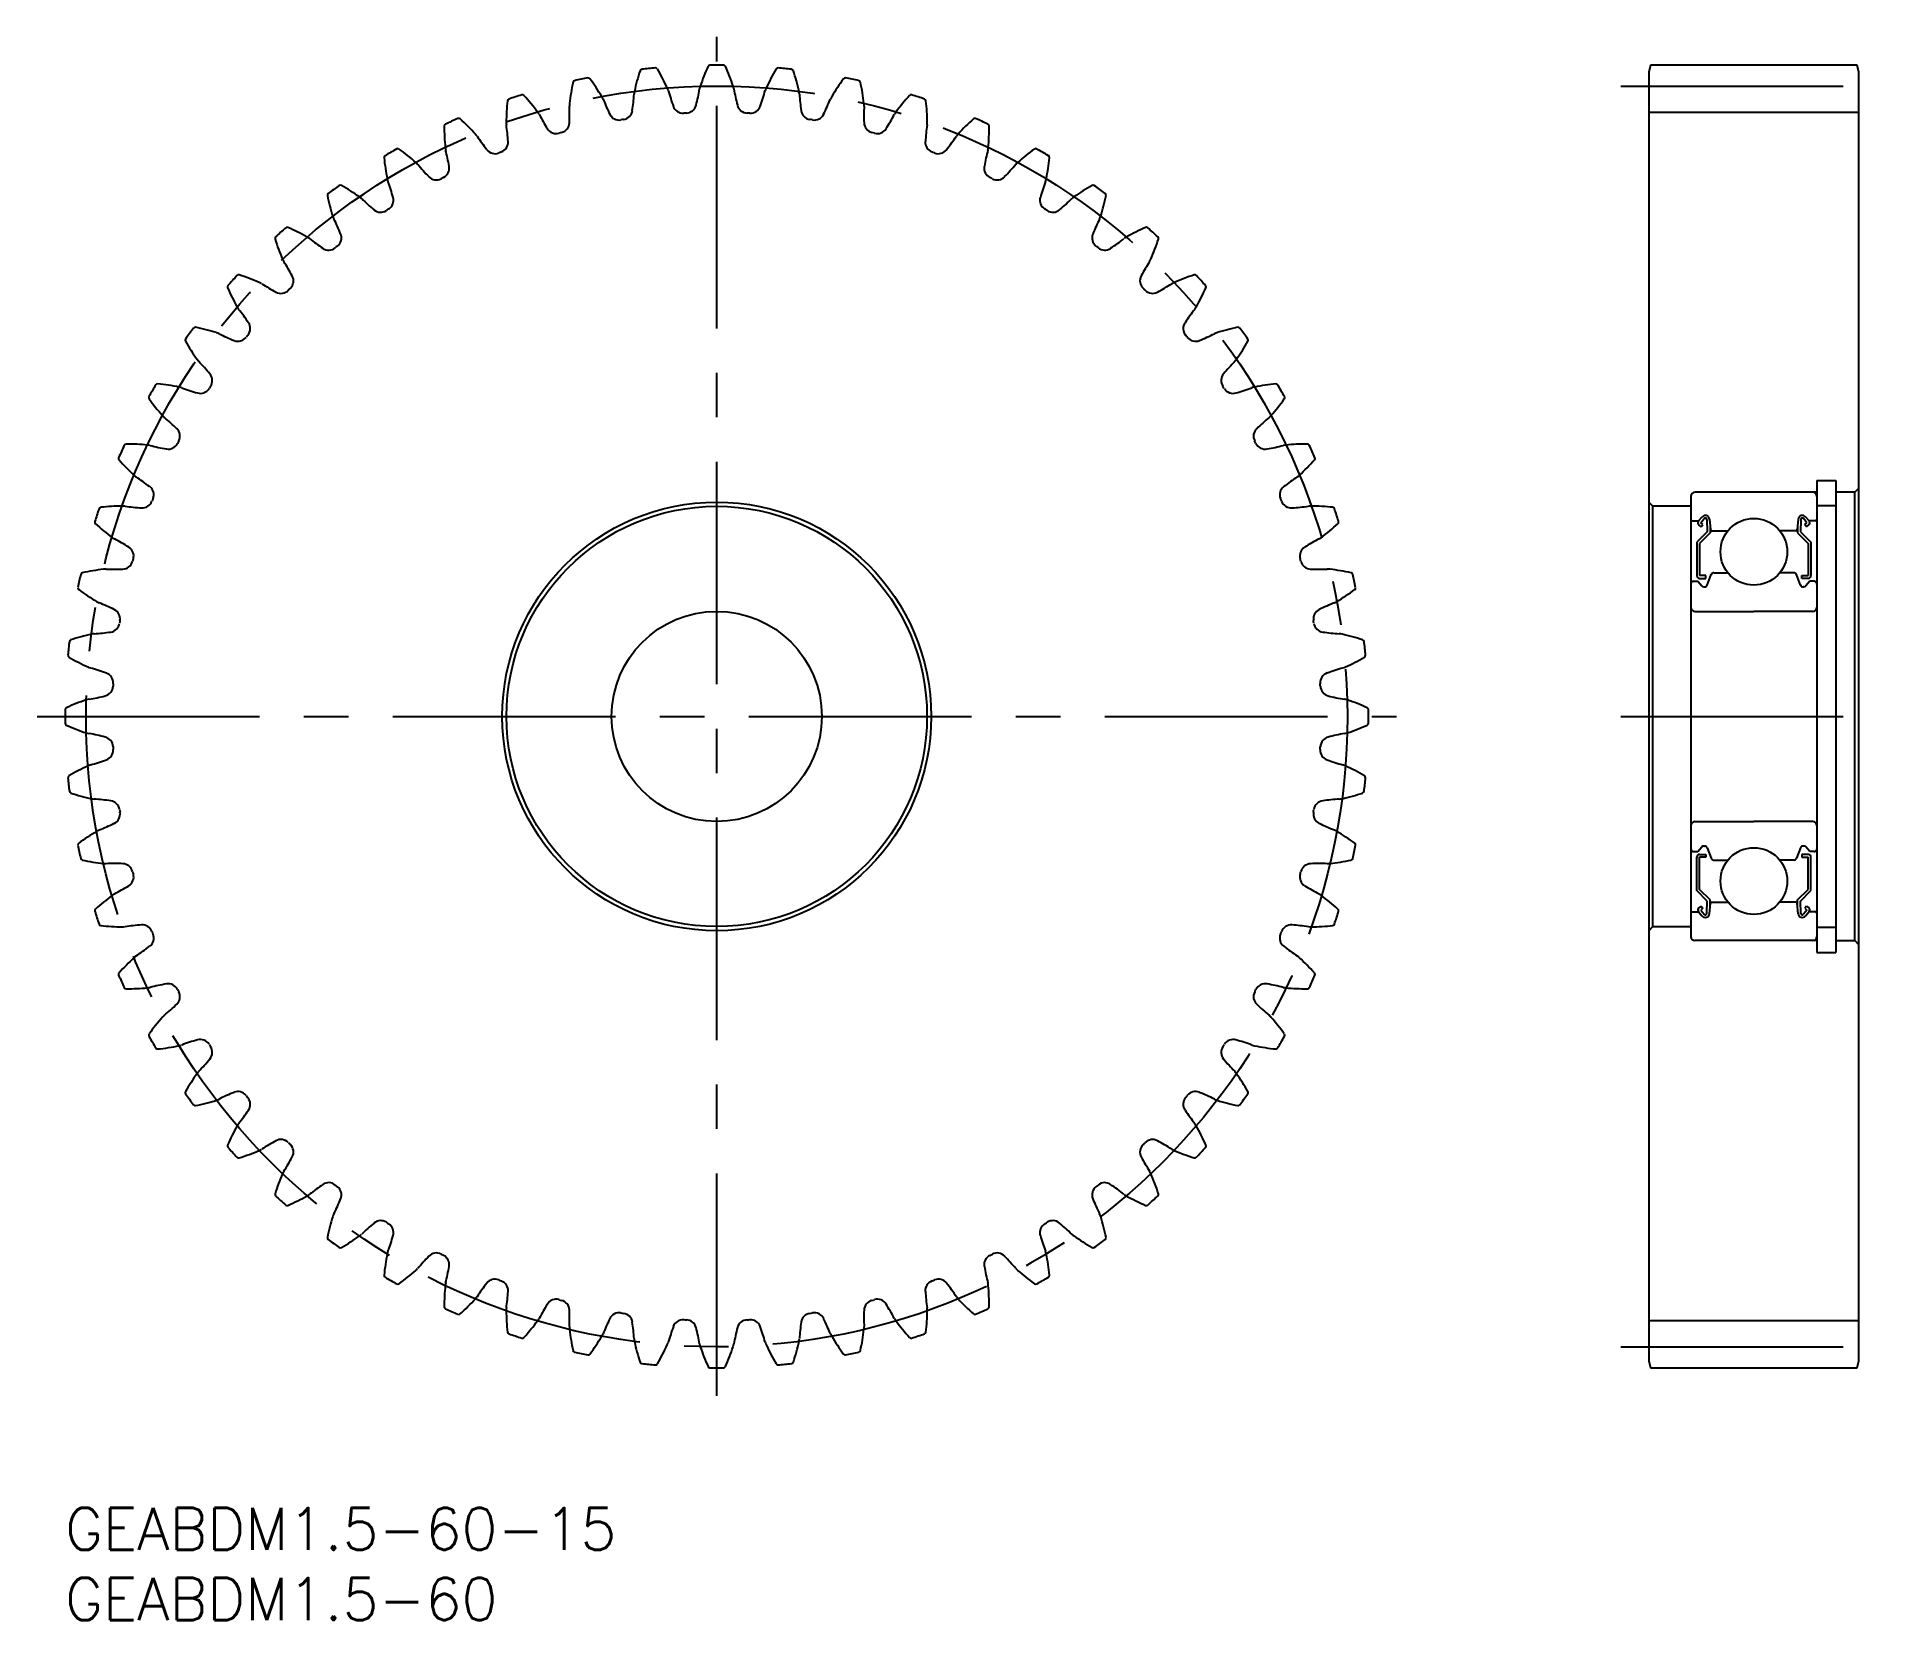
# Model space of a CAD drawing. Extents: x -2 to 130, y -8 to 105.
import ezdxf

# ---------------------------------------------------------------- set-up
doc = ezdxf.new("R2010")
doc.units = 0
doc.header["$LTSCALE"] = 0.5
doc.linetypes.add('CENTER', pattern=[50.8, 31.75, -6.35, 6.35, -6.35])
for name, color, linetype in [('MSM_CENTER', 1, 'CENTER'), ('MSM_CONTINUOUS', 7, 'CONTINUOUS'), ('MSM_PART_NUMBER', 7, 'CONTINUOUS')]:
    doc.layers.add(name, color=color, linetype=linetype)
doc.styles.get("Standard").update_dxf_attribs({"font": 'txt.shx', "height": 1, "bigfont": 'bigfont.shx'})

# ---------------------------------------------------------------- blocks, each defined once
blk = doc.blocks.new('*U3')
at = {"layer": 'MSM_PART_NUMBER'}
blk.add_text('GEABDM1.5-60', height=3, dxfattribs=at).set_placement((0, -8))
blk = doc.blocks.new('*U4')
at = {"layer": 'MSM_PART_NUMBER'}
blk.add_text('GEABDM1.5-60-15', height=3, dxfattribs=at).set_placement((0, -3))

msp = doc.modelspace()

# ---------------------------------------------------------------- linework, layer by layer
at = {"layer": 'MSM_CENTER'}
for p, q in [((46.5, 8), (46.5, 105)), ((111, 101.5), (130, 101.5)), ((-2, 56.5), (95, 56.5)), ((111, 56.5), (130, 56.5)), ((111, 11.5), (130, 11.5))]:
    msp.add_line(p, q, dxfattribs=at)
msp.add_circle((46.5, 56.5), 45, dxfattribs=at)
at = {"layer": 'MSM_CONTINUOUS'}
for p, q in [((113.13, 103), (113, 102.5)), ((127.87, 103), (113.13, 103)), ((128, 102.5), (127.87, 103)), ((113, 102.5), (113, 10.5)), ((128, 10.5), (128, 102.5)), ((113, 99.63), (128, 99.63)), ((125, 73.35), (125, 39.65)), ((125, 73.35), (126.35, 73.35)), ((126.35, 73.35), (126.35, 39.65)), ((128, 72.8), (127.7, 72.5)), ((113.3, 71.5), (113, 71.8)), ((116, 71.5), (113.3, 71.5)), ((113.3, 41.5), (113.3, 71.5)), ((116, 72.2), (116, 40.8)), ((120.5, 72.5), (116.3, 72.5)), ((125, 72.5), (120.5, 72.5)), ((125, 71.55), (126.35, 71.55)), ((127.7, 72.5), (126.35, 72.5)), ((127.7, 40.5), (127.7, 72.5)), ((116.1, 70.45), (116.56, 70.45)), ((116.56, 70.45), (116.81, 70.75)), ((116.74, 70.04), (116.58, 70.17)), ((116.71, 70.32), (116.96, 70.62)), ((116.87, 70.19), (116.71, 70.32)), ((116.74, 70.04), (116.87, 70.19)), ((117.14, 70.56), (117.18, 69.68)), ((117.34, 70.58), (117.4, 69.84)), ((117.38, 70.07), (117.38, 69.6)), ((123.66, 70.58), (123.6, 69.84)), ((123.62, 70.07), (123.62, 69.6)), ((123.86, 70.56), (123.82, 69.68)), ((124.29, 70.32), (124.04, 70.62)), ((124.13, 70.19), (124.29, 70.32)), ((124.26, 70.04), (124.13, 70.19)), ((124.44, 70.45), (124.19, 70.75)), ((124.26, 70.04), (124.42, 70.17)), ((124.9, 70.45), (124.44, 70.45)), ((117.18, 69.68), (116.43, 68.93)), ((116.43, 68.93), (116.43, 66.55)), ((117.38, 69.6), (116.63, 68.85)), ((116.63, 68.85), (116.63, 66.55)), ((117.5, 69.75), (118.65, 69.75)), ((123.5, 69.75), (122.35, 69.75)), ((123.62, 69.6), (124.37, 68.85)), ((123.82, 69.68), (124.57, 68.93)), ((124.37, 68.85), (124.37, 66.55)), ((124.57, 68.93), (124.57, 66.55)), ((116.2, 66.15), (116.5, 66.15)), ((116.5, 66.15), (116.78, 65.82)), ((117.08, 66.55), (116.63, 66.55)), ((116.63, 66.35), (117.08, 66.35)), ((117.08, 66.35), (117.08, 66.55)), ((117.18, 65.88), (117.45, 66.62)), ((117.64, 66.75), (118.65, 66.75)), ((123.36, 66.75), (122.35, 66.75)), ((123.82, 65.88), (123.55, 66.62)), ((123.92, 66.55), (124.37, 66.55)), ((123.92, 66.35), (123.92, 66.55)), ((124.37, 66.35), (123.92, 66.35)), ((124.5, 66.15), (124.22, 65.82)), ((124.8, 66.15), (124.5, 66.15)), ((116.93, 65.75), (116.99, 65.75)), ((124.07, 65.75), (124.01, 65.75)), ((116.3, 64), (120.5, 64)), ((124.7, 64), (120.5, 64)), ((116.3, 49), (120.5, 49)), ((117.57, 49), (117.57, 49)), ((118.55, 49), (118.55, 49)), ((124.7, 49), (120.5, 49)), ((116.2, 46.85), (116.5, 46.85)), ((116.43, 44.07), (116.43, 46.45)), ((116.5, 46.85), (116.78, 47.18)), ((116.63, 46.65), (117.08, 46.65)), ((116.63, 44.15), (116.63, 46.45)), ((117.08, 46.45), (116.63, 46.45)), ((116.93, 47.25), (116.99, 47.25)), ((117.08, 46.65), (117.08, 46.45)), ((117.18, 47.12), (117.45, 46.38)), ((117.64, 46.25), (118.65, 46.25)), ((123.36, 46.25), (122.35, 46.25)), ((123.82, 47.12), (123.55, 46.38)), ((123.92, 46.65), (123.92, 46.45)), ((124.37, 46.65), (123.92, 46.65)), ((123.92, 46.45), (124.37, 46.45)), ((124.07, 47.25), (124.01, 47.25)), ((124.5, 46.85), (124.22, 47.18)), ((124.37, 44.15), (124.37, 46.45)), ((124.8, 46.85), (124.5, 46.85)), ((124.57, 44.07), (124.57, 46.45)), ((117.18, 43.32), (116.43, 44.07)), ((117.38, 43.4), (116.63, 44.15)), ((123.62, 43.4), (124.37, 44.15)), ((123.82, 43.32), (124.57, 44.07)), ((116.1, 42.55), (116.56, 42.55)), ((116.56, 42.55), (116.81, 42.25)), ((116.74, 42.96), (116.58, 42.83)), ((116.87, 42.81), (116.71, 42.68)), ((116.71, 42.68), (116.96, 42.38)), ((116.74, 42.96), (116.87, 42.81)), ((117.14, 42.44), (117.18, 43.32)), ((117.34, 42.42), (117.4, 43.16)), ((117.38, 42.93), (117.38, 43.4)), ((117.5, 43.25), (118.65, 43.25)), ((123.5, 43.25), (122.35, 43.25)), ((123.66, 42.42), (123.6, 43.16)), ((123.62, 42.93), (123.62, 43.4)), ((123.86, 42.44), (123.82, 43.32)), ((124.29, 42.68), (124.04, 42.38)), ((124.26, 42.96), (124.13, 42.81)), ((124.13, 42.81), (124.29, 42.68)), ((124.44, 42.55), (124.19, 42.25)), ((124.26, 42.96), (124.42, 42.83)), ((124.9, 42.55), (124.44, 42.55)), ((113, 41.2), (113.3, 41.5)), ((113.3, 41.5), (116, 41.5)), ((125, 41.45), (126.35, 41.45)), ((125, 40.5), (116.3, 40.5)), ((125, 40.5), (120.5, 40.5)), ((125, 39.65), (126.35, 39.65)), ((126.35, 40.5), (127.7, 40.5)), ((127.7, 40.5), (128, 40.2)), ((113, 13.37), (128, 13.37)), ((113, 10.5), (113.13, 10)), ((113.13, 10), (127.87, 10)), ((127.87, 10), (128, 10.5))]:
    msp.add_line(p, q, dxfattribs=at)
for centre, radius in [((46.5, 56.5), 15.3), ((46.5, 56.5), 15), ((120.5, 68.25), 2.38), ((46.5, 56.5), 7.5), ((120.5, 44.75), 2.38)]:
    msp.add_circle(centre, radius, dxfattribs=at)
for centre, radius, start, end in [((46.02, 102.85), 0.15, 90.5961, 155.6513), ((46.5, 56.5), 46.5, 89.4039, 90.5961), ((46.98, 102.85), 0.15, 24.3486, 89.4039), ((50.9, 98.56), 15, 167.6513, 173.5), ((36.39, 101.73), 0.15, 102.5961, 167.6513), ((46.5, 56.5), 46.5, 101.4039, 102.5961), ((37.34, 101.93), 0.15, 36.3487, 101.4036), ((25.37, 93.13), 15, 30.5, 36.3487), ((55.27, 97.87), 15, 161.6513, 167.5), ((41.18, 102.54), 0.15, 96.5961, 161.6513), ((46.5, 56.5), 46.5, 95.4039, 96.5961), ((42.13, 102.64), 0.15, 30.3487, 95.4039), ((29.32, 95.14), 15, 24.5, 30.3487), ((59.55, 96.73), 15, 155.6513, 161.5), ((33.45, 96.73), 15, 18.5, 24.3487), ((63.68, 95.14), 15, 149.6513, 155.5), ((50.87, 102.64), 0.15, 84.5961, 149.6513), ((46.5, 56.5), 46.5, 83.4039, 84.5961), ((51.82, 102.54), 0.15, 18.3486, 83.4039), ((37.73, 97.87), 15, 12.5, 18.3487), ((67.63, 93.13), 15, 143.6513, 149.5), ((55.66, 101.93), 0.15, 78.5961, 143.6513), ((46.5, 56.5), 46.5, 77.4039, 78.5961), ((56.61, 101.73), 0.15, 12.3486, 77.4041), ((42.1, 98.56), 15, 6.5, 12.3487), ((46.48, 98.79), 15, 173.6513, 179.5), ((31.72, 100.43), 0.15, 108.5961, 173.6513), ((46.5, 56.5), 46.5, 107.4039, 108.5961), ((32.64, 100.73), 0.15, 42.3487, 107.4036), ((21.66, 90.72), 15, 36.5, 42.3487), ((37.23, 100.12), 1.24, 21.3349, 30.5001), ((50.81, 105.42), 13.33, 201.3347, 206.4247), ((27.29, 101.69), 13.33, 351.5753, 356.6653), ((41.84, 100.85), 1.24, 167.4999, 176.6651), ((41.84, 100.85), 1.24, 15.3349, 24.5001), ((55.9, 104.7), 13.33, 195.3347, 200.4247), ((32.12, 103.45), 13.33, 345.5753, 350.6653), ((46.5, 101.09), 1.24, 161.4999, 170.6651), ((46.5, 101.09), 1.24, 9.3349, 18.5001), ((60.88, 103.45), 13.33, 189.3347, 194.4247), ((37.1, 104.7), 13.33, 339.5753, 344.6653), ((51.16, 100.85), 1.24, 155.4999, 164.6651), ((51.16, 100.85), 1.24, 3.3349, 12.5001), ((65.71, 101.69), 13.33, 183.3347, 188.4247), ((42.19, 105.42), 13.33, 333.5753, 338.6653), ((55.77, 100.12), 1.24, 149.4999, 158.6651), ((71.34, 90.72), 15, 137.6513, 143.5), ((60.36, 100.73), 0.15, 72.5961, 137.6513), ((46.5, 56.5), 46.5, 71.4039, 72.5961), ((61.28, 100.43), 0.15, 6.3486, 71.4039), ((46.52, 98.79), 15, 0.5, 6.3487), ((46.5, 56.5), 46.5, 113.4039, 114.5961), ((28.09, 99.04), 0.15, 48.3487, 113.4036), ((18.22, 87.94), 15, 42.5, 48.3487), ((32.72, 98.91), 1.24, 27.3349, 36.5001), ((45.67, 105.6), 13.33, 207.3347, 212.4247), ((37.23, 100.12), 1.24, 173.4999, 182.6651), ((22.67, 99.44), 13.33, 357.5753, 2.6653), ((39.54, 99.82), 0.75, 206.4247, 279.1314), ((46.5, 56.5), 43.13, 98.8687, 99.1313), ((39.74, 99.85), 0.75, 278.8687, 351.5753), ((44.1, 100.31), 0.75, 200.4247, 273.1314), ((46.5, 56.5), 43.12, 92.8687, 93.1313), ((44.3, 100.32), 0.75, 272.8687, 345.5753), ((48.7, 100.32), 0.75, 194.4247, 267.1313), ((46.5, 56.5), 43.12, 86.8687, 87.1313), ((48.9, 100.31), 0.75, 266.8687, 339.5753), ((53.26, 99.85), 0.75, 188.4247, 261.1313), ((46.5, 56.5), 43.13, 80.8687, 81.1313), ((53.46, 99.82), 0.75, 260.8687, 333.5753), ((70.33, 99.44), 13.33, 177.3347, 182.4247), ((55.77, 100.12), 1.24, 357.3349, 6.5001), ((47.33, 105.6), 13.33, 327.5753, 332.6653), ((60.28, 98.91), 1.24, 143.4999, 152.6651), ((74.78, 87.94), 15, 131.6513, 137.5), ((64.91, 99.04), 0.15, 66.5961, 131.6513), ((46.5, 56.5), 46.5, 65.4039, 66.5961), ((27.21, 98.64), 0.15, 114.5961, 179.6513), ((42.06, 98.55), 15, 179.6513, 185.5), ((28.36, 97.24), 1.24, 33.3349, 42.5001), ((40.54, 105.25), 13.33, 213.3347, 218.4247), ((32.72, 98.91), 1.24, 179.4999, 188.6651), ((18.31, 96.71), 13.33, 3.5753, 8.6653), ((35.05, 98.85), 0.75, 212.4247, 285.1314), ((46.5, 56.5), 43.13, 104.8687, 105.1313), ((35.24, 98.91), 0.75, 284.8687, 357.5753), ((57.76, 98.91), 0.75, 182.4247, 255.1313), ((46.5, 56.5), 43.13, 74.8687, 75.1313), ((57.95, 98.85), 0.75, 254.8687, 327.5753), ((74.69, 96.71), 13.33, 171.3347, 176.4247), ((60.28, 98.91), 1.24, 351.3349, 0.5001), ((52.46, 105.25), 13.33, 321.5753, 326.6653), ((64.64, 97.24), 1.24, 137.4999, 146.6651), ((65.79, 98.64), 0.15, 0.3486, 65.4039), ((50.94, 98.55), 15, 354.5, 0.3487), ((22.91, 96.4), 0.15, 120.5961, 185.6513), ((37.69, 97.86), 15, 185.6513, 191.5), ((46.5, 56.5), 46.5, 119.4039, 120.5961), ((23.74, 96.88), 0.15, 54.3487, 119.4036), ((15.09, 84.81), 15, 48.5, 54.3487), ((28.36, 97.24), 1.24, 185.4999, 194.6651), ((14.26, 93.55), 13.33, 9.5753, 14.6653), ((30.68, 97.42), 0.75, 218.4247, 291.1314), ((46.5, 56.5), 43.12, 110.8687, 111.1313), ((30.87, 97.5), 0.75, 290.8687, 3.5753), ((62.13, 97.5), 0.75, 176.4247, 249.1313), ((46.5, 56.5), 43.12, 68.8687, 69.1313), ((62.32, 97.42), 0.75, 248.8687, 321.5753), ((78.74, 93.55), 13.33, 165.3347, 170.4247), ((64.64, 97.24), 1.24, 345.3349, 354.5001), ((77.91, 84.81), 15, 125.6513, 131.5), ((69.26, 96.88), 0.15, 60.5961, 125.6513), ((46.5, 56.5), 46.5, 59.4039, 60.5961), ((55.31, 97.86), 15, 348.5, 354.3487), ((70.09, 96.4), 0.15, 354.3486, 59.4039), ((24.2, 95.12), 1.24, 39.3349, 48.5001), ((35.48, 104.36), 13.33, 219.3347, 224.4247), ((26.67, 95.64), 0.75, 296.8687, 9.5753), ((66.33, 95.64), 0.75, 170.4247, 243.1313), ((57.52, 104.36), 13.33, 315.5753, 320.6653), ((68.8, 95.12), 1.24, 131.4999, 140.6651), ((18.87, 93.71), 0.15, 126.5961, 191.6513), ((46.5, 56.5), 46.5, 125.4039, 126.5961), ((19.65, 94.28), 0.15, 60.3487, 125.4039), ((12.3, 81.37), 15, 54.5, 60.3487), ((24.2, 95.12), 1.24, 191.4999, 200.6651), ((10.57, 89.97), 13.33, 15.5753, 20.6653), ((26.49, 95.55), 0.75, 224.4247, 297.1314), ((46.5, 56.5), 43.13, 116.8687, 117.1313), ((46.5, 56.5), 43.12, 62.8687, 63.1313), ((66.51, 95.55), 0.75, 242.8687, 315.5753), ((82.43, 89.97), 13.33, 159.3347, 164.4247), ((68.8, 95.12), 1.24, 339.3349, 348.5001), ((80.7, 81.37), 15, 119.6513, 125.5), ((73.35, 94.28), 0.15, 54.5961, 119.6513), ((46.5, 56.5), 46.5, 53.4039, 54.5961), ((74.13, 93.71), 0.15, 348.3486, 53.4039), ((33.41, 96.71), 15, 191.6513, 197.5), ((20.29, 92.57), 1.24, 45.3349, 54.5001), ((30.54, 102.94), 13.33, 225.3347, 230.4247), ((22.52, 93.24), 0.75, 230.4247, 303.1313), ((46.5, 56.5), 43.13, 122.8687, 123.1313), ((22.69, 93.35), 0.75, 302.8687, 15.5753), ((70.31, 93.35), 0.75, 164.4247, 237.1313), ((46.5, 56.5), 43.13, 56.8687, 57.1313), ((70.48, 93.24), 0.75, 236.8687, 309.5753), ((62.46, 102.94), 13.33, 309.5753, 314.6653), ((72.71, 92.57), 1.24, 125.4999, 134.6651), ((59.59, 96.71), 15, 342.5, 348.3487), ((46.5, 56.5), 46.5, 131.4039, 132.5961), ((15.85, 91.27), 0.15, 66.3487, 131.4039), ((9.89, 77.66), 15, 60.5, 66.3487), ((20.29, 92.57), 1.24, 197.4999, 206.6651), ((7.27, 86.03), 13.33, 21.5753, 26.6653), ((85.73, 86.03), 13.33, 153.3347, 158.4247), ((72.71, 92.57), 1.24, 333.3349, 342.5001), ((83.11, 77.66), 15, 113.6513, 119.5), ((77.15, 91.27), 0.15, 48.5961, 113.6513), ((46.5, 56.5), 46.5, 47.4039, 48.5961), ((15.13, 90.62), 0.15, 132.5961, 197.6513), ((29.28, 95.12), 15, 197.6513, 203.5), ((16.66, 89.64), 1.24, 51.3349, 60.5001), ((25.77, 101.02), 13.33, 231.3347, 236.4247), ((18.81, 90.53), 0.75, 236.4247, 309.1313), ((46.5, 56.5), 43.13, 128.8687, 129.1313), ((18.97, 90.66), 0.75, 308.8687, 21.5753), ((74.03, 90.66), 0.75, 158.4247, 231.1313), ((46.5, 56.5), 43.13, 50.8687, 51.1313), ((74.19, 90.53), 0.75, 230.8687, 303.5753), ((67.23, 101.02), 13.33, 303.5753, 308.6653), ((76.34, 89.64), 1.24, 119.4999, 128.6651), ((63.72, 95.12), 15, 336.5, 342.3487), ((77.87, 90.62), 0.15, 342.3486, 47.4039), ((16.66, 89.64), 1.24, 203.4999, 212.6651), ((4.39, 81.77), 13.33, 27.5753, 32.6653), ((88.61, 81.77), 13.33, 147.3347, 152.4247), ((76.34, 89.64), 1.24, 327.3349, 336.5001), ((11.73, 87.15), 0.15, 138.5961, 203.6513), ((46.5, 56.5), 46.5, 137.4039, 138.5961), ((12.38, 87.87), 0.15, 72.3487, 137.4039), ((7.88, 73.72), 15, 66.5, 72.3487), ((13.36, 86.34), 1.24, 57.3349, 66.5001), ((21.23, 98.61), 13.33, 237.3347, 242.4247), ((15.55, 87.6), 0.75, 314.8687, 27.5753), ((77.45, 87.6), 0.75, 152.4247, 225.1313), ((71.77, 98.61), 13.33, 297.5753, 302.6653), ((79.64, 86.34), 1.24, 113.4999, 122.6651), ((85.12, 73.72), 15, 107.6513, 113.5), ((80.62, 87.87), 0.15, 42.5961, 107.6513), ((46.5, 56.5), 46.5, 41.4039, 42.5961), ((81.27, 87.15), 0.15, 336.3486, 41.4039), ((25.34, 93.11), 15, 203.6513, 209.5), ((15.4, 87.45), 0.75, 242.4247, 315.1313), ((46.5, 56.5), 43.13, 134.8687, 135.1313), ((46.5, 56.5), 43.13, 44.8687, 45.1313), ((77.6, 87.45), 0.75, 224.8687, 297.5753), ((67.66, 93.11), 15, 330.5, 336.3487), ((13.36, 86.34), 1.24, 209.4999, 218.6651), ((1.98, 77.23), 13.33, 33.5753, 38.6653), ((12.47, 84.19), 0.75, 320.8687, 33.5753), ((80.53, 84.19), 0.75, 146.4247, 219.1313), ((91.02, 77.23), 13.33, 141.3347, 146.4247), ((79.64, 86.34), 1.24, 321.3349, 330.5001), ((8.72, 83.35), 0.15, 144.5961, 209.6513), ((21.63, 90.7), 15, 209.6513, 215.5), ((46.5, 56.5), 46.5, 143.4039, 144.5961), ((9.29, 84.13), 0.15, 78.3487, 143.4039), ((6.29, 69.59), 15, 72.5, 78.3487), ((10.43, 82.71), 1.24, 63.3349, 72.5001), ((16.97, 95.73), 13.33, 243.3347, 248.4247), ((12.34, 84.03), 0.75, 248.4247, 321.1313), ((46.5, 56.5), 43.13, 140.8687, 141.1313), ((46.5, 56.5), 43.13, 38.8687, 39.1313), ((80.66, 84.03), 0.75, 218.8687, 291.5753), ((76.03, 95.73), 13.33, 291.5753, 296.6653), ((82.57, 82.71), 1.24, 107.4999, 116.6651), ((86.71, 69.59), 15, 101.6513, 107.5), ((71.37, 90.7), 15, 324.5, 330.3487), ((83.71, 84.13), 0.15, 36.5961, 101.6513), ((46.5, 56.5), 46.5, 35.4039, 36.5961), ((84.28, 83.35), 0.15, 330.3486, 35.4039), ((10.43, 82.71), 1.24, 215.4999, 224.6651), ((82.57, 82.71), 1.24, 315.3349, 324.5001), ((0.06, 72.46), 13.33, 39.5753, 44.6653), ((9.76, 80.48), 0.75, 326.8687, 39.5753), ((83.24, 80.48), 0.75, 140.4247, 213.1313), ((92.94, 72.46), 13.33, 135.3347, 140.4247), ((6.12, 79.26), 0.15, 150.5961, 215.6513), ((46.5, 56.5), 46.5, 149.4039, 150.5961), ((6.6, 80.09), 0.15, 84.3487, 149.4039), ((5.14, 65.31), 15, 78.5, 84.3487), ((7.88, 78.8), 1.24, 69.3349, 78.5001), ((13.03, 92.43), 13.33, 249.3347, 254.4247), ((9.65, 80.31), 0.75, 254.4247, 327.1313), ((46.5, 56.5), 43.13, 146.8687, 147.1313), ((46.5, 56.5), 43.12, 32.8687, 33.1313), ((83.35, 80.31), 0.75, 212.8687, 285.5753), ((79.97, 92.43), 13.33, 285.5753, 290.6653), ((85.12, 78.8), 1.24, 101.4999, 110.6651), ((87.86, 65.31), 15, 95.6513, 101.5), ((86.4, 80.09), 0.15, 30.5961, 95.6513), ((46.5, 56.5), 46.5, 29.4039, 30.5961), ((86.88, 79.26), 0.15, 324.3486, 29.4039), ((18.19, 87.91), 15, 215.6513, 221.5), ((7.88, 78.8), 1.24, 221.4999, 230.6651), ((85.12, 78.8), 1.24, 309.3349, 318.5001), ((74.81, 87.91), 15, 318.5, 324.3487), ((-1.36, 67.52), 13.33, 45.5753, 50.6653), ((7.45, 76.51), 0.75, 332.8687, 45.5753), ((85.55, 76.51), 0.75, 134.4247, 207.1313), ((94.36, 67.52), 13.33, 129.3347, 134.4247), ((46.5, 56.5), 46.5, 155.4039, 156.5961), ((4.36, 75.79), 0.15, 90.3487, 155.4039), ((4.45, 60.94), 15, 84.5, 90.3487), ((5.76, 74.64), 1.24, 75.3349, 84.5001), ((9.45, 88.74), 13.33, 255.3347, 260.4247), ((7.36, 76.33), 0.75, 260.4247, 333.1313), ((46.5, 56.5), 43.12, 152.8687, 153.1313), ((46.5, 56.5), 43.12, 26.8687, 27.1313), ((85.64, 76.33), 0.75, 206.8687, 279.5753), ((83.55, 88.74), 13.33, 279.5753, 284.6653), ((87.24, 74.64), 1.24, 95.4999, 104.6651), ((88.55, 60.94), 15, 89.6513, 95.5), ((88.64, 75.79), 0.15, 24.5961, 89.6513), ((46.5, 56.5), 46.5, 23.4039, 24.5961), ((3.96, 74.91), 0.15, 156.5961, 221.6513), ((15.06, 84.78), 15, 221.6513, 227.5), ((77.94, 84.78), 15, 312.5, 318.3487), ((89.04, 74.91), 0.15, 318.3486, 23.4039), ((5.76, 74.64), 1.24, 227.4999, 236.6651), ((-2.25, 62.46), 13.33, 51.5753, 56.6653), ((5.58, 72.32), 0.75, 338.8687, 51.5753), ((87.42, 72.32), 0.75, 128.4247, 201.1313), ((95.25, 62.46), 13.33, 123.3347, 128.4247), ((87.24, 74.64), 1.24, 303.3349, 312.5001), ((46.5, 56.5), 46.5, 161.4039, 162.5961), ((2.57, 71.28), 0.15, 96.3487, 161.4039), ((4.21, 56.52), 15, 90.5, 96.3487), ((4.09, 70.28), 1.24, 81.3349, 90.5001), ((6.29, 84.69), 13.33, 261.3347, 266.4247), ((5.5, 72.13), 0.75, 266.4247, 339.1313), ((46.5, 56.5), 43.12, 158.8687, 159.1313), ((46.5, 56.5), 43.13, 20.8687, 21.1313), ((87.5, 72.13), 0.75, 200.8687, 273.5753), ((86.71, 84.69), 13.33, 273.5753, 278.6653), ((88.91, 70.28), 1.24, 89.4999, 98.6651), ((88.79, 56.52), 15, 83.6513, 89.5), ((90.43, 71.28), 0.15, 18.5961, 83.6513), ((46.5, 56.5), 46.5, 17.4039, 18.5961), ((116.3, 72.2), 0.3, 90, 180), ((124.7, 72.2), 0.3, 0, 90), ((2.27, 70.36), 0.15, 162.5961, 227.6513), ((12.28, 81.34), 15, 227.6513, 233.5), ((80.72, 81.34), 15, 306.5, 312.3487), ((90.73, 70.36), 0.15, 312.3486, 17.4039), ((116.1, 70.55), 0.1, 180, 270), ((116.71, 70.32), 0.2, 140.0002, 230.0848), ((117.04, 70.55), 0.3, 4.9968, 140.0002), ((117.04, 70.56), 0.1, 2.8198, 140.0033), ((123.96, 70.55), 0.3, 39.9998, 175.0032), ((123.96, 70.56), 0.1, 39.9967, 177.1802), ((124.29, 70.32), 0.2, 309.9152, 39.9998), ((124.9, 70.55), 0.1, 270, 0), ((4.09, 70.28), 1.24, 233.4999, 242.6651), ((-2.6, 57.33), 13.33, 57.5753, 62.6653), ((95.6, 57.33), 13.33, 117.3347, 122.4247), ((88.91, 70.28), 1.24, 297.3349, 306.5001), ((117.5, 69.85), 0.1, 184.9968, 269.9995), ((123.5, 69.85), 0.1, 270.0005, 355.0032), ((4.09, 67.76), 0.75, 272.4247, 345.1313), ((4.15, 67.95), 0.75, 344.8687, 57.5753), ((46.5, 56.5), 43.13, 164.8687, 165.1313), ((88.85, 67.95), 0.75, 122.4247, 195.1313), ((46.5, 56.5), 43.13, 14.8687, 15.1313), ((88.91, 67.76), 0.75, 194.8687, 267.5753), ((46.5, 56.5), 46.5, 167.4039, 168.5961), ((1.27, 66.61), 0.15, 102.3487, 167.4039), ((4.44, 52.1), 15, 96.5, 102.3487), ((2.88, 65.77), 1.24, 87.3349, 96.5001), ((3.56, 80.33), 13.33, 267.3347, 272.4247), ((89.44, 80.33), 13.33, 267.5753, 272.6653), ((90.12, 65.77), 1.24, 83.4999, 92.6651), ((88.56, 52.1), 15, 77.6513, 83.5), ((91.73, 66.61), 0.15, 12.5961, 77.6513), ((46.5, 56.5), 46.5, 11.4039, 12.5961), ((116.2, 65.95), 0.2, 90, 180), ((116.63, 66.55), 0.2, 180, 270), ((117.64, 66.55), 0.2, 90, 159.9919), ((123.36, 66.55), 0.2, 20.0081, 90), ((124.37, 66.55), 0.2, 270, 0), ((124.8, 65.95), 0.2, 0, 90), ((1.07, 65.66), 0.15, 168.5961, 233.6513), ((9.87, 77.63), 15, 233.6513, 239.5), ((2.88, 65.77), 1.24, 239.4999, 248.6651), ((90.12, 65.77), 1.24, 291.3349, 300.5001), ((83.13, 77.63), 15, 300.5, 306.3487), ((91.93, 65.66), 0.15, 306.3486, 11.4036), ((116.93, 65.95), 0.2, 219.9962, 270), ((116.99, 65.95), 0.2, 270, 339.9919), ((124.01, 65.95), 0.2, 200.0081, 270), ((124.07, 65.95), 0.2, 270, 320.0038), ((-2.42, 52.19), 13.33, 63.5753, 68.6653), ((3.18, 63.46), 0.75, 350.8687, 63.5753), ((89.82, 63.46), 0.75, 116.4247, 189.1313), ((95.42, 52.19), 13.33, 111.3347, 116.4247), ((116.3, 64.3), 0.3, 180, 270), ((124.7, 64.3), 0.3, 270, 0), ((5.13, 47.73), 15, 102.5, 108.3487), ((2.15, 61.16), 1.24, 93.3349, 102.5001), ((1.31, 75.71), 13.33, 273.3347, 278.4247), ((3.15, 63.26), 0.75, 278.4247, 351.1313), ((46.5, 56.5), 43.13, 170.8687, 171.1313), ((46.5, 56.5), 43.12, 8.8687, 9.1313), ((89.85, 63.26), 0.75, 188.8687, 261.5753), ((91.69, 75.71), 13.33, 261.5753, 266.6653), ((90.85, 61.16), 1.24, 77.4999, 86.6651), ((87.87, 47.73), 15, 71.6513, 77.5), ((46.5, 56.5), 46.5, 173.4039, 174.5961), ((0.36, 60.87), 0.15, 174.5961, 239.6513), ((7.86, 73.68), 15, 239.6513, 245.5), ((0.46, 61.82), 0.15, 108.3487, 173.4039), ((85.14, 73.68), 15, 294.5, 300.3487), ((92.54, 61.82), 0.15, 6.5961, 71.6513), ((46.5, 56.5), 46.5, 5.4039, 6.5961), ((92.64, 60.87), 0.15, 300.3486, 5.4039), ((2.15, 61.16), 1.24, 245.4999, 254.6651), ((-1.7, 47.1), 13.33, 69.5753, 74.6653), ((2.69, 58.9), 0.75, 356.8687, 69.5753), ((90.31, 58.9), 0.75, 110.4247, 183.1313), ((94.7, 47.1), 13.33, 105.3347, 110.4247), ((90.85, 61.16), 1.24, 285.3349, 294.5001), ((2.68, 58.7), 0.75, 284.4247, 357.1313), ((46.5, 56.5), 43.13, 176.8687, 177.1313), ((46.5, 56.5), 43.12, 2.8687, 3.1313), ((90.32, 58.7), 0.75, 182.8687, 255.5753), ((0.15, 56.98), 0.15, 114.3487, 179.4039), ((46.5, 56.5), 46.5, 179.4039, 180.5961), ((6.27, 43.45), 15, 108.5, 114.3487), ((1.91, 56.5), 1.24, 99.3349, 108.5001), ((-0.45, 70.88), 13.33, 279.3347, 284.4247), ((93.45, 70.88), 13.33, 255.5753, 260.6653), ((91.09, 56.5), 1.24, 71.4999, 80.6651), ((86.73, 43.45), 15, 65.6513, 71.5), ((92.85, 56.98), 0.15, 0.5961, 65.6513), ((46.5, 56.5), 46.5, 359.4039, 0.5961), ((0.15, 56.02), 0.15, 180.5961, 245.6513), ((6.27, 69.55), 15, 245.6513, 251.5), ((86.73, 69.55), 15, 288.5, 294.3487), ((92.85, 56.02), 0.15, 294.3486, 359.4039), ((1.91, 56.5), 1.24, 251.4999, 260.6651), ((-0.45, 42.12), 13.33, 75.5753, 80.6653), ((2.68, 54.3), 0.75, 2.8687, 75.5753), ((2.69, 54.1), 0.75, 290.4247, 3.1313), ((46.5, 56.5), 43.12, 182.8687, 183.1313), ((46.5, 56.5), 43.12, 356.8687, 357.1313), ((90.31, 54.1), 0.75, 176.8687, 249.5753), ((90.32, 54.3), 0.75, 104.4247, 177.1313), ((93.45, 42.12), 13.33, 99.3347, 104.4247), ((91.09, 56.5), 1.24, 279.3349, 288.5001), ((7.86, 39.32), 15, 114.5, 120.3487), ((2.15, 51.84), 1.24, 105.3349, 114.5001), ((-1.7, 65.9), 13.33, 285.3347, 290.4247), ((94.7, 65.9), 13.33, 249.5753, 254.6653), ((90.85, 51.84), 1.24, 65.4999, 74.6651), ((85.14, 39.32), 15, 59.6513, 65.5), ((0.36, 52.13), 0.15, 120.3487, 185.4039), ((46.5, 56.5), 46.5, 185.4039, 186.5961), ((46.5, 56.5), 46.5, 353.4039, 354.5961), ((92.64, 52.13), 0.15, 354.5961, 59.6513), ((0.46, 51.18), 0.15, 186.5961, 251.6513), ((5.13, 65.27), 15, 251.6513, 257.5), ((2.15, 51.84), 1.24, 257.4999, 266.6651), ((1.31, 37.29), 13.33, 81.5753, 86.6653), ((3.15, 49.74), 0.75, 8.8687, 81.5753), ((89.85, 49.74), 0.75, 98.4247, 171.1313), ((91.69, 37.29), 13.33, 93.3347, 98.4247), ((90.85, 51.84), 1.24, 273.3349, 282.5001), ((87.87, 65.27), 15, 282.5, 288.3487), ((92.54, 51.18), 0.15, 288.3486, 353.4039), ((-2.42, 60.81), 13.33, 291.3347, 296.4247), ((3.18, 49.54), 0.75, 296.4247, 9.1313), ((46.5, 56.5), 43.12, 188.8687, 189.1313), ((89.82, 49.54), 0.75, 170.8687, 243.5753), ((46.5, 56.5), 43.12, 350.8687, 351.1313), ((95.42, 60.81), 13.33, 243.5753, 248.6653), ((116.3, 48.7), 0.3, 90, 180), ((124.7, 48.7), 0.3, 0, 90), ((9.87, 35.37), 15, 120.5, 126.3487), ((2.88, 47.23), 1.24, 111.3349, 120.5001), ((90.12, 47.23), 1.24, 59.4999, 68.6651), ((83.13, 35.37), 15, 53.6513, 59.5), ((1.07, 47.34), 0.15, 126.3487, 191.4039), ((46.5, 56.5), 46.5, 191.4039, 192.5961), ((1.27, 46.39), 0.15, 192.5961, 257.6513), ((4.44, 60.9), 15, 257.6513, 263.5), ((88.56, 60.9), 15, 276.5, 282.3487), ((91.73, 46.39), 0.15, 282.3486, 347.4039), ((46.5, 56.5), 46.5, 347.4039, 348.5961), ((91.93, 47.34), 0.15, 348.5961, 53.6513), ((116.2, 47.05), 0.2, 180, 270), ((116.63, 46.45), 0.2, 90, 180), ((116.93, 47.05), 0.2, 90, 140.0038), ((116.99, 47.05), 0.2, 20.0081, 90), ((117.64, 46.45), 0.2, 200.0081, 270), ((123.36, 46.45), 0.2, 270, 339.9919), ((124.01, 47.05), 0.2, 90, 159.9919), ((124.07, 47.05), 0.2, 39.9962, 90), ((124.37, 46.45), 0.2, 0, 90), ((124.8, 47.05), 0.2, 270, 0), ((2.88, 47.23), 1.24, 263.4999, 272.6651), ((3.56, 32.67), 13.33, 87.5753, 92.6653), ((4.09, 45.24), 0.75, 14.8687, 87.5753), ((4.15, 45.05), 0.75, 302.4247, 15.1313), ((46.5, 56.5), 43.12, 194.8687, 195.1313), ((88.85, 45.05), 0.75, 164.8687, 237.5753), ((46.5, 56.5), 43.12, 344.8687, 345.1313), ((88.91, 45.24), 0.75, 92.4247, 165.1313), ((89.44, 32.67), 13.33, 87.3347, 92.4247), ((90.12, 47.23), 1.24, 267.3349, 276.5001), ((12.28, 31.66), 15, 126.5, 132.3487), ((4.09, 42.72), 1.24, 117.3349, 126.5001), ((-2.6, 55.67), 13.33, 297.3347, 302.4247), ((95.6, 55.67), 13.33, 237.5753, 242.6653), ((88.91, 42.72), 1.24, 53.4999, 62.6651), ((80.72, 31.66), 15, 47.6513, 53.5), ((2.27, 42.64), 0.15, 132.3487, 197.4039), ((46.5, 56.5), 46.5, 197.4039, 198.5961), ((46.5, 56.5), 46.5, 341.4039, 342.5961), ((90.73, 42.64), 0.15, 342.5961, 47.6513), ((116.1, 42.45), 0.1, 90, 180), ((116.71, 42.68), 0.2, 129.9152, 219.9998), ((117.04, 42.45), 0.3, 219.9998, 355.0032), ((117.04, 42.44), 0.1, 219.9967, 357.1802), ((117.5, 43.15), 0.1, 90.0005, 175.0032), ((123.5, 43.15), 0.1, 4.9968, 89.9995), ((123.96, 42.45), 0.3, 184.9968, 320.0002), ((123.96, 42.44), 0.1, 182.8198, 320.0033), ((124.29, 42.68), 0.2, 320.0002, 50.0848), ((124.9, 42.45), 0.1, 0, 90), ((2.57, 41.72), 0.15, 198.5961, 263.6513), ((4.21, 56.48), 15, 263.6513, 269.5), ((4.09, 42.72), 1.24, 269.4999, 278.6651), ((6.29, 28.31), 13.33, 93.5753, 98.6653), ((5.5, 40.87), 0.75, 20.8687, 93.5753), ((5.58, 40.68), 0.75, 308.4247, 21.1313), ((46.5, 56.5), 43.13, 200.8687, 201.1313), ((87.42, 40.68), 0.75, 158.8687, 231.5753), ((46.5, 56.5), 43.13, 338.8687, 339.1313), ((87.5, 40.87), 0.75, 86.4247, 159.1313), ((86.71, 28.31), 13.33, 81.3347, 86.4247), ((88.91, 42.72), 1.24, 261.3349, 270.5001), ((88.79, 56.48), 15, 270.5, 276.3487), ((90.43, 41.72), 0.15, 276.3486, 341.4039), ((-2.25, 50.54), 13.33, 303.3347, 308.4247), ((95.25, 50.54), 13.33, 231.5753, 236.6653), ((116.3, 40.8), 0.3, 180, 270), ((124.7, 40.8), 0.3, 270, 0), ((15.06, 28.22), 15, 132.5, 138.3487), ((5.76, 38.36), 1.24, 123.3349, 132.5001), ((87.24, 38.36), 1.24, 47.4999, 56.6651), ((77.94, 28.22), 15, 41.6513, 47.5), ((3.96, 38.09), 0.15, 138.3487, 203.4039), ((46.5, 56.5), 46.5, 203.4039, 204.5961), ((4.36, 37.21), 0.15, 204.5961, 269.6513), ((4.45, 52.06), 15, 269.6513, 275.5), ((5.76, 38.36), 1.24, 275.4999, 284.6651), ((9.45, 24.26), 13.33, 99.5753, 104.6653), ((7.36, 36.67), 0.75, 26.8687, 99.5753), ((46.5, 56.5), 43.12, 206.8687, 207.1313), ((46.5, 56.5), 43.13, 332.8687, 333.1313), ((85.64, 36.67), 0.75, 80.4247, 153.1313), ((83.55, 24.26), 13.33, 75.3347, 80.4247), ((87.24, 38.36), 1.24, 255.3349, 264.5001), ((88.55, 52.06), 15, 264.5, 270.3487), ((88.64, 37.21), 0.15, 270.3486, 335.4039), ((46.5, 56.5), 46.5, 335.4039, 336.5961), ((89.04, 38.09), 0.15, 336.5961, 41.6513), ((-1.36, 45.48), 13.33, 309.3347, 314.4247), ((7.45, 36.49), 0.75, 314.4247, 27.1313), ((85.55, 36.49), 0.75, 152.8687, 225.5753), ((94.36, 45.48), 13.33, 225.5753, 230.6653), ((18.19, 25.09), 15, 138.5, 144.3487), ((7.88, 34.2), 1.24, 129.3349, 138.5001), ((85.12, 34.2), 1.24, 41.4999, 50.6651), ((74.81, 25.09), 15, 35.6513, 41.5), ((6.12, 33.74), 0.15, 144.3487, 209.4036), ((46.5, 56.5), 46.5, 209.4039, 210.5961), ((7.88, 34.2), 1.24, 281.4999, 290.6651), ((13.03, 20.57), 13.33, 105.5753, 110.6653), ((9.65, 32.69), 0.75, 32.8687, 105.5753), ((46.5, 56.5), 43.13, 212.8687, 213.1313), ((46.5, 56.5), 43.13, 326.8687, 327.1313), ((83.35, 32.69), 0.75, 74.4247, 147.1313), ((79.97, 20.57), 13.33, 69.3347, 74.4247), ((85.12, 34.2), 1.24, 249.3349, 258.5001), ((46.5, 56.5), 46.5, 329.4039, 330.5961), ((86.88, 33.74), 0.15, 330.5961, 35.6513), ((6.6, 32.91), 0.15, 210.5961, 275.6513), ((5.14, 47.69), 15, 275.6513, 281.5), ((0.06, 40.54), 13.33, 315.3347, 320.4247), ((9.76, 32.52), 0.75, 320.4247, 33.1313), ((83.24, 32.52), 0.75, 146.8687, 219.5753), ((92.94, 40.54), 13.33, 219.5753, 224.6653), ((87.86, 47.69), 15, 258.5, 264.3487), ((86.4, 32.91), 0.15, 264.3486, 329.4039), ((21.63, 22.3), 15, 144.5, 150.3487), ((10.43, 30.29), 1.24, 135.3349, 144.5001), ((82.57, 30.29), 1.24, 35.4999, 44.6651), ((71.37, 22.3), 15, 29.6513, 35.5), ((8.72, 29.65), 0.15, 150.3487, 215.4036), ((46.5, 56.5), 46.5, 215.4039, 216.5961), ((6.29, 43.41), 15, 281.6513, 287.5), ((10.43, 30.29), 1.24, 287.4999, 296.6651), ((16.97, 17.27), 13.33, 111.5753, 116.6653), ((12.34, 28.97), 0.75, 38.8687, 111.5753), ((46.5, 56.5), 43.13, 218.8687, 219.1313), ((12.47, 28.81), 0.75, 326.4247, 39.1313), ((80.53, 28.81), 0.75, 140.8687, 213.5753), ((46.5, 56.5), 43.13, 320.8687, 321.1313), ((80.66, 28.97), 0.75, 68.4247, 141.1313), ((76.03, 17.27), 13.33, 63.3347, 68.4247), ((82.57, 30.29), 1.24, 243.3349, 252.5001), ((86.71, 43.41), 15, 252.5, 258.3487), ((46.5, 56.5), 46.5, 323.4039, 324.5961), ((84.28, 29.65), 0.15, 324.5961, 29.6513), ((9.29, 28.87), 0.15, 216.5961, 281.6513), ((1.98, 35.77), 13.33, 321.3347, 326.4247), ((91.02, 35.77), 13.33, 213.5753, 218.6653), ((83.71, 28.87), 0.15, 258.3486, 323.4039), ((25.34, 19.89), 15, 150.5, 156.3487), ((13.36, 26.66), 1.24, 141.3349, 150.5001), ((79.64, 26.66), 1.24, 29.4999, 38.6651), ((67.66, 19.89), 15, 23.6513, 29.5), ((11.73, 25.85), 0.15, 156.3487, 221.4036), ((46.5, 56.5), 46.5, 221.4039, 222.5961), ((7.88, 39.28), 15, 287.6513, 293.5), ((13.36, 26.66), 1.24, 293.4999, 302.6651), ((21.23, 14.39), 13.33, 117.5753, 122.6653), ((15.4, 25.55), 0.75, 44.8687, 117.5753), ((46.5, 56.5), 43.12, 224.8687, 225.1313), ((15.55, 25.4), 0.75, 332.4247, 45.1313), ((77.45, 25.4), 0.75, 134.8687, 207.5753), ((46.5, 56.5), 43.13, 314.8687, 315.1313), ((77.6, 25.55), 0.75, 62.4247, 135.1313), ((71.77, 14.39), 13.33, 57.3347, 62.4247), ((79.64, 26.66), 1.24, 237.3349, 246.5001), ((85.12, 39.28), 15, 246.5, 252.3487), ((46.5, 56.5), 46.5, 317.4039, 318.5961), ((81.27, 25.85), 0.15, 318.5961, 23.6513), ((12.38, 25.13), 0.15, 222.5961, 287.6513), ((29.28, 17.88), 15, 156.5, 162.3487), ((16.66, 23.36), 1.24, 147.3349, 156.5001), ((4.39, 31.23), 13.33, 327.3347, 332.4247), ((88.61, 31.23), 13.33, 207.5753, 212.6653), ((76.34, 23.36), 1.24, 23.4999, 32.6651), ((63.72, 17.88), 15, 17.6513, 23.5), ((80.62, 25.13), 0.15, 252.3487, 317.4039), ((25.77, 11.98), 13.33, 123.5753, 128.6653), ((18.81, 22.47), 0.75, 50.8687, 123.5753), ((46.5, 56.5), 43.13, 230.8687, 231.1313), ((18.97, 22.34), 0.75, 338.4247, 51.1313), ((74.03, 22.34), 0.75, 128.8687, 201.5753), ((46.5, 56.5), 43.13, 308.8687, 309.1313), ((74.19, 22.47), 0.75, 56.4247, 129.1313), ((67.23, 11.98), 13.33, 51.3347, 56.4247), ((15.13, 22.38), 0.15, 162.3487, 227.4039), ((46.5, 56.5), 46.5, 227.4039, 228.5961), ((15.85, 21.73), 0.15, 228.5961, 293.6513), ((9.89, 35.34), 15, 293.6513, 299.5), ((16.66, 23.36), 1.24, 299.4999, 308.6651), ((7.27, 26.97), 13.33, 333.3347, 338.4247), ((85.73, 26.97), 13.33, 201.5753, 206.6653), ((76.34, 23.36), 1.24, 231.3349, 240.5001), ((83.11, 35.34), 15, 240.5, 246.3487), ((77.15, 21.73), 0.15, 246.3487, 311.4039), ((46.5, 56.5), 46.5, 311.4039, 312.5961), ((77.87, 22.38), 0.15, 312.5961, 17.6513), ((33.41, 16.29), 15, 162.5, 168.3487), ((20.29, 20.43), 1.24, 153.3349, 162.5001), ((30.54, 10.06), 13.33, 129.5753, 134.6653), ((22.52, 19.76), 0.75, 56.8687, 129.5753), ((46.5, 56.5), 43.12, 236.8687, 237.1313), ((22.69, 19.65), 0.75, 344.4247, 57.1313), ((70.31, 19.65), 0.75, 122.8687, 195.5753), ((46.5, 56.5), 43.12, 302.8687, 303.1313), ((70.48, 19.76), 0.75, 50.4247, 123.1313), ((62.46, 10.06), 13.33, 45.3347, 50.4247), ((72.71, 20.43), 1.24, 17.4999, 26.6651), ((59.59, 16.29), 15, 11.6513, 17.5), ((18.87, 19.29), 0.15, 168.3487, 233.4039), ((46.5, 56.5), 46.5, 233.4039, 234.5961), ((19.65, 18.72), 0.15, 234.5961, 299.6513), ((12.3, 31.63), 15, 299.6513, 305.5), ((20.29, 20.43), 1.24, 305.4999, 314.6651), ((10.57, 23.03), 13.33, 339.3347, 344.4247), ((82.43, 23.03), 13.33, 195.5753, 200.6653), ((72.71, 20.43), 1.24, 225.3349, 234.5001), ((80.7, 31.63), 15, 234.5, 240.3487), ((73.35, 18.72), 0.15, 240.3487, 305.4039), ((46.5, 56.5), 46.5, 305.4039, 306.5961), ((74.13, 19.29), 0.15, 306.5961, 11.6513), ((37.69, 15.14), 15, 168.5, 174.3487), ((24.2, 17.88), 1.24, 159.3349, 168.5001), ((35.48, 8.64), 13.33, 135.5753, 140.6653), ((26.49, 17.45), 0.75, 62.8687, 135.5753), ((46.5, 56.5), 43.12, 242.8687, 243.1313), ((26.67, 17.36), 0.75, 350.4247, 63.1313), ((14.26, 19.45), 13.33, 345.3347, 350.4247), ((66.33, 17.36), 0.75, 116.8687, 189.5753), ((78.74, 19.45), 13.33, 189.5753, 194.6653), ((46.5, 56.5), 43.13, 296.8687, 297.1313), ((66.51, 17.45), 0.75, 44.4247, 117.1313), ((57.52, 8.64), 13.33, 39.3347, 44.4247), ((68.8, 17.88), 1.24, 11.4999, 20.6651), ((55.31, 15.14), 15, 5.6513, 11.5), ((22.91, 16.6), 0.15, 174.3487, 239.4039), ((46.5, 56.5), 46.5, 239.4039, 240.5961), ((23.74, 16.12), 0.15, 240.5961, 305.6513), ((15.09, 28.19), 15, 305.6513, 311.5), ((24.2, 17.88), 1.24, 311.4999, 320.6651), ((42.06, 14.45), 15, 174.5, 180.3487), ((28.36, 15.76), 1.24, 165.3349, 174.5001), ((40.54, 7.75), 13.33, 141.5753, 146.6653), ((30.68, 15.58), 0.75, 68.8687, 141.5753), ((46.5, 56.5), 43.12, 248.8687, 249.1313), ((30.87, 15.5), 0.75, 356.4247, 69.1313), ((62.13, 15.5), 0.75, 110.8687, 183.5753), ((46.5, 56.5), 43.12, 290.8687, 291.1313), ((62.32, 15.58), 0.75, 38.4247, 111.1313), ((52.46, 7.75), 13.33, 33.3347, 38.4247), ((64.64, 15.76), 1.24, 5.4999, 14.6651), ((50.94, 14.45), 15, 359.6513, 5.5), ((68.8, 17.88), 1.24, 219.3349, 228.5001), ((77.91, 28.19), 15, 228.5, 234.3487), ((69.26, 16.12), 0.15, 234.3487, 299.4039), ((46.5, 56.5), 46.5, 299.4039, 300.5961), ((70.09, 16.6), 0.15, 300.5961, 5.6513), ((18.22, 25.06), 15, 311.6513, 317.5), ((28.36, 15.76), 1.24, 317.4999, 326.6651), ((18.31, 16.29), 13.33, 351.3347, 356.4247), ((45.67, 7.4), 13.33, 147.5753, 152.6653), ((35.05, 14.15), 0.75, 74.8687, 147.5753), ((46.5, 56.5), 43.13, 254.8687, 255.1313), ((35.24, 14.09), 0.75, 2.4247, 75.1313), ((57.76, 14.09), 0.75, 104.8687, 177.5753), ((46.5, 56.5), 43.13, 284.8687, 285.1313), ((57.95, 14.15), 0.75, 32.4247, 105.1313), ((47.33, 7.4), 13.33, 27.3347, 32.4247), ((74.69, 16.29), 13.33, 183.5753, 188.6653), ((64.64, 15.76), 1.24, 213.3349, 222.5001), ((74.78, 25.06), 15, 222.5, 228.3487), ((27.21, 14.36), 0.15, 180.3487, 245.4039), ((46.5, 56.5), 46.5, 245.4039, 246.5961), ((28.09, 13.96), 0.15, 246.5961, 311.6513), ((32.72, 14.09), 1.24, 171.3349, 180.5001), ((46.48, 14.21), 15, 180.5, 186.3487), ((21.66, 22.28), 15, 317.6513, 323.5), ((32.72, 14.09), 1.24, 323.4999, 332.6651), ((22.67, 13.56), 13.33, 357.3347, 2.4247), ((50.81, 7.58), 13.33, 153.5753, 158.6653), ((39.54, 13.18), 0.75, 80.8687, 153.5753), ((46.5, 56.5), 43.13, 260.8687, 261.1313), ((39.74, 13.15), 0.75, 8.4247, 81.1313), ((27.29, 11.31), 13.33, 3.3347, 8.4247), ((44.1, 12.69), 0.75, 86.8687, 159.5753), ((46.5, 56.5), 43.12, 266.8687, 267.1313), ((44.3, 12.68), 0.75, 14.4247, 87.1313), ((48.7, 12.68), 0.75, 92.8687, 165.5753), ((46.5, 56.5), 43.12, 272.8687, 273.1313), ((48.9, 12.69), 0.75, 20.4247, 93.1313), ((65.71, 11.31), 13.33, 171.5753, 176.6653), ((53.26, 13.15), 0.75, 98.8687, 171.5753), ((46.5, 56.5), 43.13, 278.8687, 279.1313), ((53.46, 13.18), 0.75, 26.4247, 99.1313), ((42.19, 7.58), 13.33, 21.3347, 26.4247), ((70.33, 13.56), 13.33, 177.5753, 182.6653), ((60.28, 14.09), 1.24, 207.3349, 216.5001), ((71.34, 22.28), 15, 216.5, 222.3487), ((46.52, 14.21), 15, 353.6513, 359.5), ((60.28, 14.09), 1.24, 359.4999, 8.6651), ((64.91, 13.96), 0.15, 228.3487, 293.4039), ((46.5, 56.5), 46.5, 293.4039, 294.5961), ((65.79, 14.36), 0.15, 294.5961, 359.6513), ((31.72, 12.57), 0.15, 186.3487, 251.4039), ((46.5, 56.5), 46.5, 251.4039, 252.5961), ((32.64, 12.27), 0.15, 252.5961, 317.6513), ((37.23, 12.88), 1.24, 177.3349, 186.5001), ((50.9, 14.44), 15, 186.5, 192.3487), ((25.37, 19.87), 15, 323.6513, 329.5), ((37.23, 12.88), 1.24, 329.4999, 338.6651), ((41.84, 12.15), 1.24, 183.3349, 192.5001), ((55.27, 15.13), 15, 192.5, 198.3487), ((55.9, 8.3), 13.33, 159.5753, 164.6653), ((32.12, 9.55), 13.33, 9.3347, 14.4247), ((60.88, 9.55), 13.33, 165.5753, 170.6653), ((37.1, 8.3), 13.33, 15.3347, 20.4247), ((37.73, 15.13), 15, 341.6513, 347.5), ((51.16, 12.15), 1.24, 347.4999, 356.6651), ((55.77, 12.88), 1.24, 201.3349, 210.5001), ((67.63, 19.87), 15, 210.5, 216.3487), ((42.1, 14.44), 15, 347.6513, 353.5), ((55.77, 12.88), 1.24, 353.4999, 2.6651), ((60.36, 12.27), 0.15, 222.3487, 287.4039), ((46.5, 56.5), 46.5, 287.4039, 288.5961), ((61.28, 12.57), 0.15, 288.5961, 353.6513), ((36.39, 11.27), 0.15, 192.3487, 257.4036), ((46.5, 56.5), 46.5, 257.4039, 258.5961), ((37.34, 11.07), 0.15, 258.5961, 323.6513), ((29.32, 17.86), 15, 329.6513, 335.5), ((41.84, 12.15), 1.24, 335.4999, 344.6651), ((46.5, 11.91), 1.24, 189.3349, 198.5001), ((59.55, 16.27), 15, 198.5, 204.3487), ((33.45, 16.27), 15, 335.6513, 341.5), ((46.5, 11.91), 1.24, 341.4999, 350.6651), ((51.16, 12.15), 1.24, 195.3349, 204.5001), ((63.68, 17.86), 15, 204.5, 210.3487), ((55.66, 11.07), 0.15, 216.3487, 281.4039), ((46.5, 56.5), 46.5, 281.4039, 282.5961), ((56.61, 11.27), 0.15, 282.5961, 347.6513), ((41.18, 10.46), 0.15, 198.3487, 263.4036), ((46.5, 56.5), 46.5, 263.4039, 264.5961), ((42.13, 10.36), 0.15, 264.5961, 329.6513), ((46.02, 10.15), 0.15, 204.3487, 269.4036), ((46.5, 56.5), 46.5, 269.4039, 270.5961), ((46.98, 10.15), 0.15, 270.5961, 335.6513), ((50.87, 10.36), 0.15, 210.3487, 275.4036), ((46.5, 56.5), 46.5, 275.4039, 276.5961), ((51.82, 10.46), 0.15, 276.5961, 341.6513)]:
    msp.add_arc(centre, radius, start, end, dxfattribs=at)

# ---------------------------------------------------------------- block references
for name in ['*U4', '*U3']:
    msp.add_blockref(name, (0, 0), dxfattribs=at)

doc.saveas('drawing.dxf')
